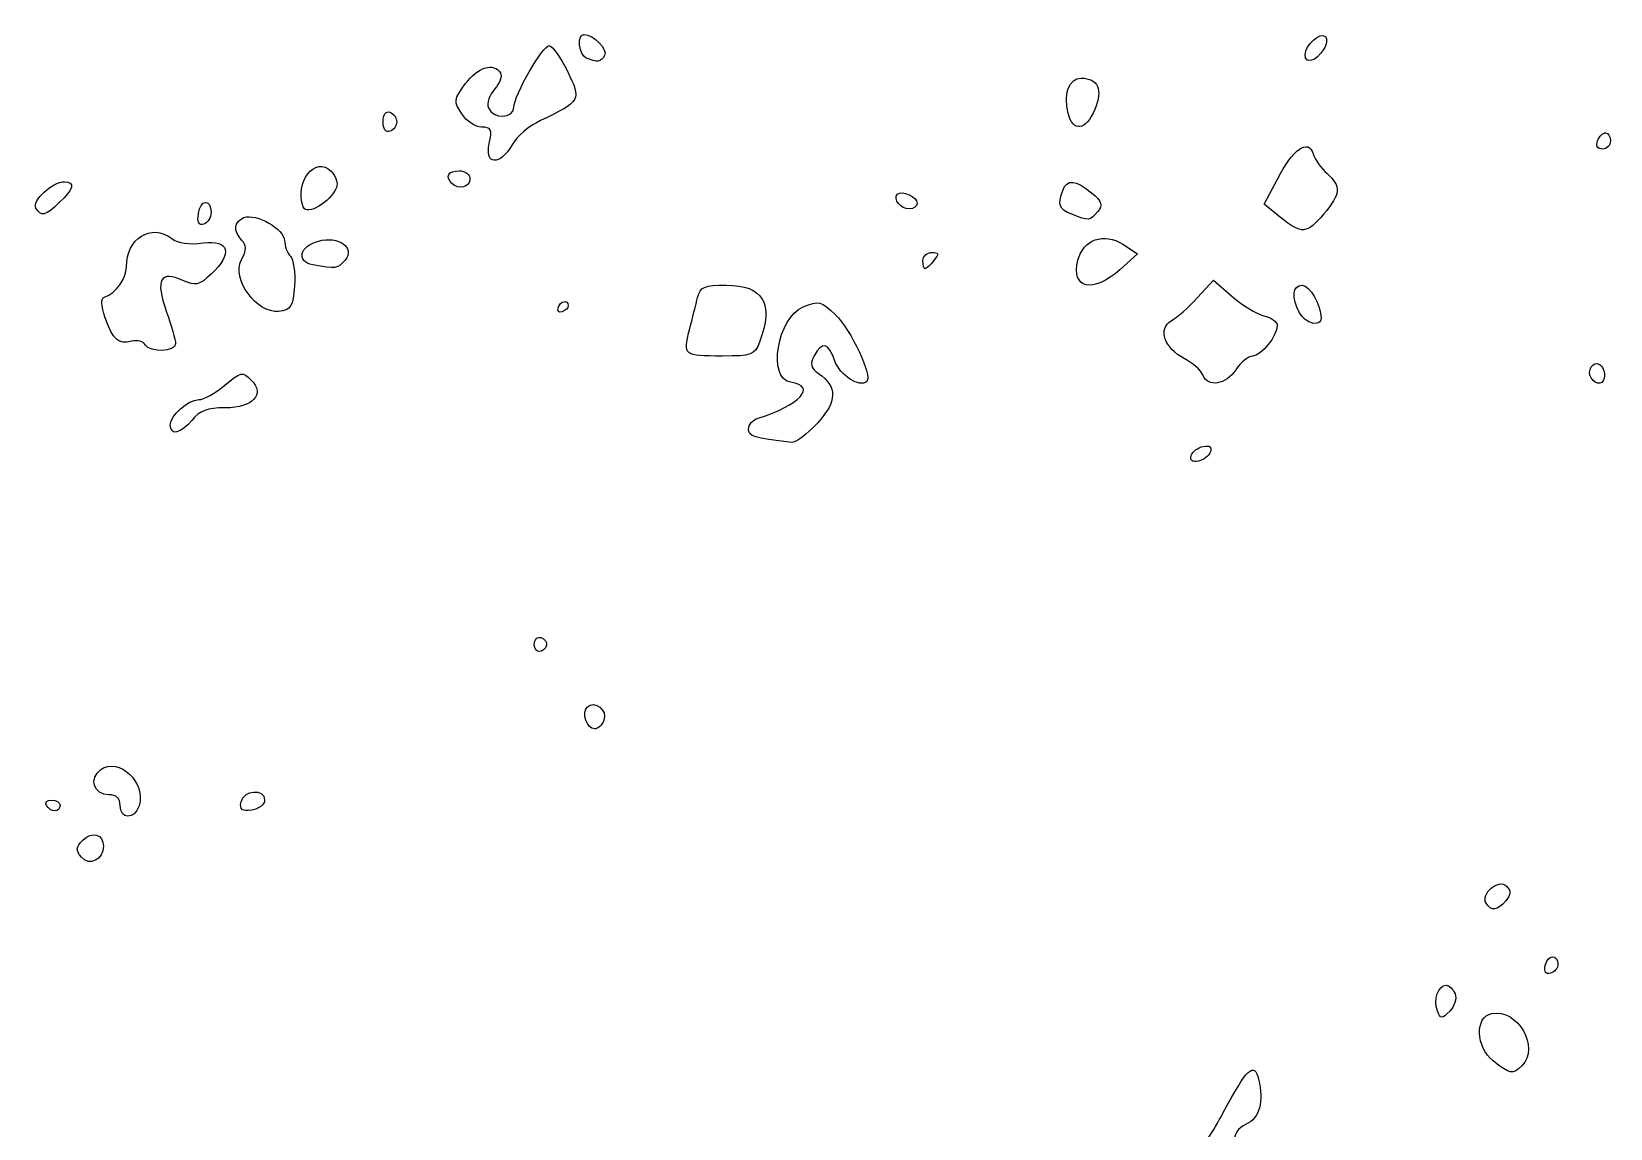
# Model space of a CAD drawing. Header units: centimetres. Extents: x -9.1 to 23.1, y -7.7 to 7.6.
# Drawn here: x -3.92 to -2.03, y 2.059 to 3.373 of the extents above; entities that cross this region are included whole.
import ezdxf

# ---------------------------------------------------------------- set-up
doc = ezdxf.new("R2010")
doc.units = ezdxf.units.CM
doc.header["$MEASUREMENT"] = 0
doc.layers.add('Layer 1', color=7, linetype='Continuous')

msp = doc.modelspace()

# ---------------------------------------------------------------- linework, layer by layer
at = {"layer": 'Layer 1'}
for points, knots in [([(-3.23427, 3.34434), (-3.22988, 3.35145), (-3.2476, 3.36947), (-3.25899, 3.36947), (-3.25899, 3.36947), (-3.26754, 3.36947), (-3.26503, 3.34474), (-3.25611, 3.34114), (-3.25611, 3.34114), (-3.24294, 3.33582), (-3.23919, 3.33637), (-3.23427, 3.34435), (-3.23427, 3.34435), (-3.23427, 3.34435), (-3.23427, 3.34434), (-3.23427, 3.34434)], [0, 0, 0, 0, 0.2, 0.2, 0.2, 0.2, 0.4, 0.4, 0.4, 0.4, 0.6, 0.6, 0.6, 0.6, 1, 1, 1, 1]), ([(-2.37345, 3.35159), (-2.36973, 3.35749), (-2.36871, 3.36434), (-2.37119, 3.36683), (-2.37119, 3.36683), (-2.3774, 3.37304), (-2.39561, 3.35697), (-2.39561, 3.34527), (-2.39561, 3.34527), (-2.39561, 3.33345), (-2.38254, 3.33718), (-2.37345, 3.35159)], [0, 0, 0, 0, 0.25, 0.25, 0.25, 0.25, 0.5, 0.5, 0.5, 0.5, 1, 1, 1, 1]), ([(-3.34503, 3.23731), (-3.33933, 3.24719), (-3.32397, 3.26034), (-3.31089, 3.26653), (-3.31089, 3.26653), (-3.26244, 3.28947), (-3.26163, 3.29096), (-3.27879, 3.32541), (-3.27879, 3.32541), (-3.28713, 3.34216), (-3.29689, 3.356), (-3.30048, 3.35617), (-3.30048, 3.35617), (-3.30852, 3.35658), (-3.34293, 3.29649), (-3.34293, 3.28206), (-3.34293, 3.28206), (-3.34293, 3.26854), (-3.36816, 3.26819), (-3.37332, 3.28165), (-3.37332, 3.28165), (-3.37544, 3.28718), (-3.37212, 3.29727), (-3.36594, 3.3041), (-3.36594, 3.3041), (-3.35976, 3.31092), (-3.35664, 3.31963), (-3.359, 3.32345), (-3.359, 3.32345), (-3.36701, 3.33641), (-3.38613, 3.33047), (-3.40097, 3.3104), (-3.40097, 3.3104), (-3.41484, 3.29164), (-3.41511, 3.28943), (-3.40531, 3.27448), (-3.40531, 3.27448), (-3.39957, 3.26572), (-3.38883, 3.25855), (-3.38144, 3.25855), (-3.38144, 3.25855), (-3.36991, 3.25855), (-3.36862, 3.25579), (-3.37231, 3.23896), (-3.37231, 3.23896), (-3.37802, 3.21297), (-3.35969, 3.21187), (-3.34501, 3.23731), (-3.34501, 3.23731), (-3.34501, 3.23731), (-3.34503, 3.23731), (-3.34503, 3.23731)], [0, 0, 0, 0, 0.0714286, 0.0714286, 0.0714286, 0.0714286, 0.1428571, 0.1428571, 0.1428571, 0.1428571, 0.2142857, 0.2142857, 0.2142857, 0.2142857, 0.2857143, 0.2857143, 0.2857143, 0.2857143, 0.3571429, 0.3571429, 0.3571429, 0.3571429, 0.4285714, 0.4285714, 0.4285714, 0.4285714, 0.5, 0.5, 0.5, 0.5, 0.5714286, 0.5714286, 0.5714286, 0.5714286, 0.6428571, 0.6428571, 0.6428571, 0.6428571, 0.7142857, 0.7142857, 0.7142857, 0.7142857, 0.7857143, 0.7857143, 0.7857143, 0.7857143, 0.8571429, 0.8571429, 0.8571429, 0.8571429, 1, 1, 1, 1]), ([(-2.64736, 3.27967), (-2.63744, 3.30326), (-2.64356, 3.31723), (-2.66381, 3.31723), (-2.66381, 3.31723), (-2.6781, 3.31723), (-2.68511, 3.29833), (-2.67933, 3.27533), (-2.67933, 3.27533), (-2.67349, 3.25208), (-2.65808, 3.25417), (-2.64736, 3.27967)], [0, 0, 0, 0, 0.25, 0.25, 0.25, 0.25, 0.5, 0.5, 0.5, 0.5, 1, 1, 1, 1]), ([(-3.48311, 3.26498), (-3.48311, 3.26977), (-3.48678, 3.27491), (-3.49127, 3.27641), (-3.49127, 3.27641), (-3.49613, 3.27802), (-3.49943, 3.2734), (-3.49943, 3.26498), (-3.49943, 3.26498), (-3.49943, 3.25656), (-3.49612, 3.25193), (-3.49127, 3.25355), (-3.49127, 3.25355), (-3.48678, 3.25503), (-3.48311, 3.26019), (-3.48311, 3.26498)], [0, 0, 0, 0, 0.2, 0.2, 0.2, 0.2, 0.4, 0.4, 0.4, 0.4, 0.6, 0.6, 0.6, 0.6, 1, 1, 1, 1]), ([(-2.0301, 3.2421), (-2.0301, 3.24749), (-2.03273, 3.2519), (-2.03593, 3.2519), (-2.03593, 3.2519), (-2.03914, 3.2519), (-2.04345, 3.24749), (-2.04552, 3.2421), (-2.04552, 3.2421), (-2.04781, 3.23613), (-2.04552, 3.23231), (-2.03969, 3.23231), (-2.03969, 3.23231), (-2.03441, 3.23231), (-2.0301, 3.23672), (-2.0301, 3.2421)], [0, 0, 0, 0, 0.2, 0.2, 0.2, 0.2, 0.4, 0.4, 0.4, 0.4, 0.6, 0.6, 0.6, 0.6, 1, 1, 1, 1]), ([(-2.37327, 3.15456), (-2.35298, 3.17867), (-2.35225, 3.1875), (-2.36926, 3.20289), (-2.36926, 3.20289), (-2.37635, 3.20931), (-2.3839, 3.22005), (-2.38603, 3.22676), (-2.38603, 3.22676), (-2.39187, 3.24517), (-2.40999, 3.2323), (-2.42875, 3.19641), (-2.42875, 3.19641), (-2.42875, 3.19641), (-2.44454, 3.1662), (-2.44454, 3.1662), (-2.44454, 3.1662), (-2.44454, 3.1662), (-2.42495, 3.15037), (-2.42495, 3.15037), (-2.42495, 3.15037), (-2.39959, 3.12988), (-2.39365, 3.13036), (-2.37328, 3.15457), (-2.37328, 3.15457), (-2.37328, 3.15457), (-2.37327, 3.15456), (-2.37327, 3.15456)], [0, 0, 0, 0, 0.125, 0.125, 0.125, 0.125, 0.25, 0.25, 0.25, 0.25, 0.375, 0.375, 0.375, 0.375, 0.5, 0.5, 0.5, 0.5, 0.625, 0.625, 0.625, 0.625, 0.75, 0.75, 0.75, 0.75, 1, 1, 1, 1]), ([(-3.55516, 3.18624), (-3.55308, 3.19137), (-3.55595, 3.20013), (-3.56154, 3.20572), (-3.56154, 3.20572), (-3.58068, 3.22486), (-3.60613, 3.19229), (-3.5949, 3.16302), (-3.5949, 3.16302), (-3.59066, 3.15198), (-3.56235, 3.16852), (-3.55517, 3.18624), (-3.55517, 3.18624), (-3.55517, 3.18624), (-3.55516, 3.18624), (-3.55516, 3.18624)], [0, 0, 0, 0, 0.2, 0.2, 0.2, 0.2, 0.4, 0.4, 0.4, 0.4, 0.6, 0.6, 0.6, 0.6, 1, 1, 1, 1]), ([(-3.39538, 3.19651), (-3.39538, 3.20195), (-3.40119, 3.2063), (-3.40844, 3.2063), (-3.40844, 3.2063), (-3.42145, 3.2063), (-3.42543, 3.19934), (-3.41715, 3.19106), (-3.41715, 3.19106), (-3.4092, 3.1831), (-3.39538, 3.18656), (-3.39538, 3.1965), (-3.39538, 3.1965), (-3.39538, 3.1965), (-3.39538, 3.19651), (-3.39538, 3.19651)], [0, 0, 0, 0, 0.2, 0.2, 0.2, 0.2, 0.4, 0.4, 0.4, 0.4, 0.6, 0.6, 0.6, 0.6, 1, 1, 1, 1]), ([(-2.64401, 3.15728), (-2.63736, 3.1653), (-2.63867, 3.16934), (-2.65137, 3.17992), (-2.65137, 3.17992), (-2.67025, 3.19564), (-2.6805, 3.19654), (-2.68573, 3.18288), (-2.68573, 3.18288), (-2.69233, 3.16568), (-2.69035, 3.1604), (-2.675, 3.15423), (-2.675, 3.15423), (-2.65468, 3.14606), (-2.65318, 3.14621), (-2.64401, 3.15728)], [0, 0, 0, 0, 0.2, 0.2, 0.2, 0.2, 0.4, 0.4, 0.4, 0.4, 0.6, 0.6, 0.6, 0.6, 1, 1, 1, 1]), ([(-3.887, 3.16826), (-3.86984, 3.18439), (-3.86769, 3.19325), (-3.88096, 3.19325), (-3.88096, 3.19325), (-3.89529, 3.19325), (-3.92022, 3.17011), (-3.91499, 3.16165), (-3.91499, 3.16165), (-3.90844, 3.15105), (-3.90428, 3.15203), (-3.887, 3.16826)], [0, 0, 0, 0, 0.25, 0.25, 0.25, 0.25, 0.5, 0.5, 0.5, 0.5, 1, 1, 1, 1]), ([(-2.85992, 3.16731), (-2.85992, 3.17513), (-2.87834, 3.18351), (-2.88372, 3.17814), (-2.88372, 3.17814), (-2.88944, 3.17242), (-2.87974, 3.16057), (-2.86934, 3.16057), (-2.86934, 3.16057), (-2.86416, 3.16057), (-2.85993, 3.16362), (-2.85993, 3.16731), (-2.85993, 3.16731), (-2.85993, 3.16731), (-2.85992, 3.16731), (-2.85992, 3.16731)], [0, 0, 0, 0, 0.2, 0.2, 0.2, 0.2, 0.4, 0.4, 0.4, 0.4, 0.6, 0.6, 0.6, 0.6, 1, 1, 1, 1]), ([(-3.7053, 3.15623), (-3.7053, 3.17325), (-3.71811, 3.17218), (-3.72054, 3.15495), (-3.72054, 3.15495), (-3.72203, 3.14438), (-3.71998, 3.14044), (-3.71401, 3.14243), (-3.71401, 3.14243), (-3.70922, 3.14404), (-3.7053, 3.15024), (-3.7053, 3.15622), (-3.7053, 3.15622), (-3.7053, 3.15622), (-3.7053, 3.15623), (-3.7053, 3.15623)], [0, 0, 0, 0, 0.2, 0.2, 0.2, 0.2, 0.4, 0.4, 0.4, 0.4, 0.6, 0.6, 0.6, 0.6, 1, 1, 1, 1]), ([(-3.74787, 2.99908), (-3.74787, 3.00357), (-3.75284, 3.02121), (-3.75896, 3.03828), (-3.75896, 3.03828), (-3.77234, 3.0756), (-3.76598, 3.08734), (-3.73903, 3.07506), (-3.73903, 3.07506), (-3.72372, 3.06809), (-3.7197, 3.06896), (-3.70538, 3.08242), (-3.70538, 3.08242), (-3.67906, 3.10715), (-3.68336, 3.12404), (-3.71491, 3.11981), (-3.71491, 3.11981), (-3.73146, 3.11759), (-3.74491, 3.1194), (-3.75246, 3.12527), (-3.75246, 3.12527), (-3.77712, 3.14397), (-3.80668, 3.12527), (-3.80668, 3.09116), (-3.80668, 3.09116), (-3.80668, 3.07703), (-3.81933, 3.05963), (-3.83289, 3.05511), (-3.83289, 3.05511), (-3.83756, 3.05355), (-3.83726, 3.04558), (-3.83194, 3.03004), (-3.83194, 3.03004), (-3.82291, 3.00369), (-3.8163, 2.99787), (-3.80016, 3.00209), (-3.80016, 3.00209), (-3.79378, 3.00378), (-3.78658, 3.00209), (-3.78417, 2.99801), (-3.78417, 2.99801), (-3.77809, 2.98817), (-3.7479, 2.98906), (-3.74786, 2.99908), (-3.74786, 2.99908), (-3.74786, 2.99908), (-3.74787, 2.99908), (-3.74787, 2.99908)], [0, 0, 0, 0, 0.0769231, 0.0769231, 0.0769231, 0.0769231, 0.1538462, 0.1538462, 0.1538462, 0.1538462, 0.2307692, 0.2307692, 0.2307692, 0.2307692, 0.3076923, 0.3076923, 0.3076923, 0.3076923, 0.3846154, 0.3846154, 0.3846154, 0.3846154, 0.4615385, 0.4615385, 0.4615385, 0.4615385, 0.5384615, 0.5384615, 0.5384615, 0.5384615, 0.6153846, 0.6153846, 0.6153846, 0.6153846, 0.6923077, 0.6923077, 0.6923077, 0.6923077, 0.7692308, 0.7692308, 0.7692308, 0.7692308, 0.8461538, 0.8461538, 0.8461538, 0.8461538, 1, 1, 1, 1]), ([(-3.6055, 3.06855), (-3.60437, 3.08431), (-3.60657, 3.10032), (-3.6104, 3.10415), (-3.6104, 3.10415), (-3.61422, 3.10798), (-3.61735, 3.11631), (-3.61735, 3.12268), (-3.61735, 3.12268), (-3.61735, 3.13648), (-3.6514, 3.15576), (-3.66592, 3.15019), (-3.66592, 3.15019), (-3.67804, 3.14554), (-3.67913, 3.13369), (-3.66842, 3.12298), (-3.66842, 3.12298), (-3.6625, 3.11706), (-3.66268, 3.1116), (-3.66921, 3.09941), (-3.66921, 3.09941), (-3.68115, 3.0771), (-3.65046, 3.03492), (-3.62448, 3.03793), (-3.62448, 3.03793), (-3.60951, 3.03966), (-3.60731, 3.04321), (-3.6055, 3.06854), (-3.6055, 3.06854), (-3.6055, 3.06854), (-3.6055, 3.06855), (-3.6055, 3.06855)], [0, 0, 0, 0, 0.1111111, 0.1111111, 0.1111111, 0.1111111, 0.2222222, 0.2222222, 0.2222222, 0.2222222, 0.3333333, 0.3333333, 0.3333333, 0.3333333, 0.4444444, 0.4444444, 0.4444444, 0.4444444, 0.5555556, 0.5555556, 0.5555556, 0.5555556, 0.6666667, 0.6666667, 0.6666667, 0.6666667, 0.7777778, 0.7777778, 0.7777778, 0.7777778, 1, 1, 1, 1]), ([(-3.54486, 3.09944), (-3.53245, 3.1144), (-3.55249, 3.1286), (-3.57682, 3.1221), (-3.57682, 3.1221), (-3.59946, 3.11604), (-3.60374, 3.09748), (-3.58338, 3.0936), (-3.58338, 3.0936), (-3.55628, 3.08842), (-3.55367, 3.08882), (-3.54486, 3.09944)], [0, 0, 0, 0, 0.25, 0.25, 0.25, 0.25, 0.5, 0.5, 0.5, 0.5, 1, 1, 1, 1]), ([(-2.61709, 3.08799), (-2.61709, 3.08799), (-2.5962, 3.10665), (-2.5962, 3.10665), (-2.5962, 3.10665), (-2.5962, 3.10665), (-2.61399, 3.11831), (-2.61399, 3.11831), (-2.61399, 3.11831), (-2.63613, 3.13281), (-2.66144, 3.12384), (-2.6676, 3.09931), (-2.6676, 3.09931), (-2.67626, 3.06481), (-2.6497, 3.05885), (-2.61709, 3.08799)], [0, 0, 0, 0, 0.2, 0.2, 0.2, 0.2, 0.4, 0.4, 0.4, 0.4, 0.6, 0.6, 0.6, 0.6, 1, 1, 1, 1]), ([(-2.84007, 3.09874), (-2.83341, 3.10676), (-2.83386, 3.10853), (-2.84254, 3.10853), (-2.84254, 3.10853), (-2.84837, 3.10853), (-2.85314, 3.10412), (-2.85314, 3.09874), (-2.85314, 3.09874), (-2.85314, 3.09335), (-2.85203, 3.08894), (-2.85067, 3.08894), (-2.85067, 3.08894), (-2.84931, 3.08894), (-2.84455, 3.09335), (-2.84007, 3.09874)], [0, 0, 0, 0, 0.2, 0.2, 0.2, 0.2, 0.4, 0.4, 0.4, 0.4, 0.6, 0.6, 0.6, 0.6, 1, 1, 1, 1]), ([(-3.0488, 3.00114), (-3.03129, 3.04719), (-3.04423, 3.06929), (-3.08869, 3.06929), (-3.08869, 3.06929), (-3.115, 3.06929), (-3.11978, 3.06723), (-3.12285, 3.05459), (-3.12285, 3.05459), (-3.12481, 3.04651), (-3.12922, 3.02902), (-3.13265, 3.01573), (-3.13265, 3.01573), (-3.14052, 2.98517), (-3.13952, 2.98438), (-3.09343, 2.98438), (-3.09343, 2.98438), (-3.05837, 2.98438), (-3.05464, 2.98578), (-3.0488, 3.00113), (-3.0488, 3.00113), (-3.0488, 3.00113), (-3.0488, 3.00114), (-3.0488, 3.00114)], [0, 0, 0, 0, 0.1428571, 0.1428571, 0.1428571, 0.1428571, 0.2857143, 0.2857143, 0.2857143, 0.2857143, 0.4285714, 0.4285714, 0.4285714, 0.4285714, 0.5714286, 0.5714286, 0.5714286, 0.5714286, 0.7142857, 0.7142857, 0.7142857, 0.7142857, 1, 1, 1, 1]), ([(-2.47847, 2.96806), (-2.47259, 2.97704), (-2.4636, 2.98439), (-2.4585, 2.98439), (-2.4585, 2.98439), (-2.44847, 2.98439), (-2.42889, 3.00864), (-2.42889, 3.02106), (-2.42889, 3.02106), (-2.42889, 3.02526), (-2.43618, 3.03053), (-2.4451, 3.03276), (-2.4451, 3.03276), (-2.45401, 3.03498), (-2.47119, 3.04551), (-2.48327, 3.05611), (-2.48327, 3.05611), (-2.48327, 3.05611), (-2.50524, 3.0754), (-2.50524, 3.0754), (-2.50524, 3.0754), (-2.50524, 3.0754), (-2.5245, 3.05439), (-2.5245, 3.05439), (-2.5245, 3.05439), (-2.53509, 3.04283), (-2.54917, 3.03033), (-2.55579, 3.0266), (-2.55579, 3.0266), (-2.57225, 3.01733), (-2.56413, 2.99364), (-2.54025, 2.98129), (-2.54025, 2.98129), (-2.53016, 2.97607), (-2.52018, 2.96729), (-2.51806, 2.96177), (-2.51806, 2.96177), (-2.51215, 2.94638), (-2.49042, 2.94983), (-2.47848, 2.96806), (-2.47848, 2.96806), (-2.47848, 2.96806), (-2.47847, 2.96806), (-2.47847, 2.96806)], [0, 0, 0, 0, 0.0833333, 0.0833333, 0.0833333, 0.0833333, 0.1666667, 0.1666667, 0.1666667, 0.1666667, 0.25, 0.25, 0.25, 0.25, 0.3333333, 0.3333333, 0.3333333, 0.3333333, 0.4166667, 0.4166667, 0.4166667, 0.4166667, 0.5, 0.5, 0.5, 0.5, 0.5833333, 0.5833333, 0.5833333, 0.5833333, 0.6666667, 0.6666667, 0.6666667, 0.6666667, 0.75, 0.75, 0.75, 0.75, 0.8333333, 0.8333333, 0.8333333, 0.8333333, 1, 1, 1, 1]), ([(-2.3764, 3.02969), (-2.3764, 3.04532), (-2.39014, 3.0693), (-2.3991, 3.0693), (-2.3991, 3.0693), (-2.41061, 3.0693), (-2.41205, 3.05443), (-2.4023, 3.03622), (-2.4023, 3.03622), (-2.39542, 3.02336), (-2.37641, 3.01857), (-2.37641, 3.02969), (-2.37641, 3.02969), (-2.37641, 3.02969), (-2.3764, 3.02969), (-2.3764, 3.02969)], [0, 0, 0, 0, 0.2, 0.2, 0.2, 0.2, 0.4, 0.4, 0.4, 0.4, 0.6, 0.6, 0.6, 0.6, 1, 1, 1, 1]), ([(-3.27772, 3.04481), (-3.27772, 3.05246), (-3.28723, 3.05055), (-3.28997, 3.04234), (-3.28997, 3.04234), (-3.29132, 3.03831), (-3.28911, 3.03609), (-3.28507, 3.03744), (-3.28507, 3.03744), (-3.28103, 3.0388), (-3.27772, 3.04209), (-3.27772, 3.04479), (-3.27772, 3.04479), (-3.27772, 3.04479), (-3.27772, 3.04481), (-3.27772, 3.04481)], [0, 0, 0, 0, 0.2, 0.2, 0.2, 0.2, 0.4, 0.4, 0.4, 0.4, 0.6, 0.6, 0.6, 0.6, 1, 1, 1, 1]), ([(-2.97951, 2.90409), (-2.95561, 2.93018), (-2.95517, 2.94753), (-2.97798, 2.96358), (-2.97798, 2.96358), (-2.98754, 2.97031), (-2.98868, 2.97483), (-2.98334, 2.98481), (-2.98334, 2.98481), (-2.97385, 3.00254), (-2.96632, 3.00062), (-2.95862, 2.97851), (-2.95862, 2.97851), (-2.95256, 2.96111), (-2.92857, 2.94579), (-2.92032, 2.95404), (-2.92032, 2.95404), (-2.91349, 2.96087), (-2.93952, 3.01625), (-2.95778, 3.03374), (-2.95778, 3.03374), (-2.97496, 3.0502), (-2.97794, 3.05094), (-2.99639, 3.0433), (-2.99639, 3.0433), (-3.0276, 3.03037), (-3.03973, 2.95698), (-3.01132, 2.95295), (-3.01132, 2.95295), (-2.9796, 2.94845), (-3.00057, 2.92546), (-3.05051, 2.91), (-3.05051, 2.91), (-3.0568, 2.90807), (-3.06194, 2.90215), (-3.06194, 2.89687), (-3.06194, 2.89687), (-3.06194, 2.88816), (-3.05586, 2.88628), (-3.01057, 2.88097), (-3.01057, 2.88097), (-3.00567, 2.88039), (-2.99169, 2.8908), (-2.97952, 2.90409), (-2.97952, 2.90409), (-2.97952, 2.90409), (-2.97951, 2.90409), (-2.97951, 2.90409)], [0, 0, 0, 0, 0.0769231, 0.0769231, 0.0769231, 0.0769231, 0.1538462, 0.1538462, 0.1538462, 0.1538462, 0.2307692, 0.2307692, 0.2307692, 0.2307692, 0.3076923, 0.3076923, 0.3076923, 0.3076923, 0.3846154, 0.3846154, 0.3846154, 0.3846154, 0.4615385, 0.4615385, 0.4615385, 0.4615385, 0.5384615, 0.5384615, 0.5384615, 0.5384615, 0.6153846, 0.6153846, 0.6153846, 0.6153846, 0.6923077, 0.6923077, 0.6923077, 0.6923077, 0.7692308, 0.7692308, 0.7692308, 0.7692308, 0.8461538, 0.8461538, 0.8461538, 0.8461538, 1, 1, 1, 1]), ([(-2.037, 2.96114), (-2.037, 2.96632), (-2.03974, 2.97224), (-2.04308, 2.97431), (-2.04308, 2.97431), (-2.05085, 2.97911), (-2.05865, 2.96688), (-2.05333, 2.95826), (-2.05333, 2.95826), (-2.04732, 2.94854), (-2.037, 2.95036), (-2.037, 2.96114)], [0, 0, 0, 0, 0.25, 0.25, 0.25, 0.25, 0.5, 0.5, 0.5, 0.5, 1, 1, 1, 1]), ([(-3.7281, 2.90769), (-3.71916, 2.91872), (-3.70933, 2.92238), (-3.68866, 2.92238), (-3.68866, 2.92238), (-3.655, 2.92238), (-3.64012, 2.93841), (-3.65757, 2.95587), (-3.65757, 2.95587), (-3.66771, 2.96601), (-3.66982, 2.96559), (-3.68898, 2.94946), (-3.68898, 2.94946), (-3.70028, 2.93996), (-3.71421, 2.93218), (-3.71993, 2.93218), (-3.71993, 2.93218), (-3.73305, 2.93218), (-3.75423, 2.91341), (-3.75423, 2.90178), (-3.75423, 2.90178), (-3.75423, 2.88838), (-3.74138, 2.89129), (-3.72809, 2.90769), (-3.72809, 2.90769), (-3.72809, 2.90769), (-3.7281, 2.90769), (-3.7281, 2.90769)], [0, 0, 0, 0, 0.125, 0.125, 0.125, 0.125, 0.25, 0.25, 0.25, 0.25, 0.375, 0.375, 0.375, 0.375, 0.5, 0.5, 0.5, 0.5, 0.625, 0.625, 0.625, 0.625, 0.75, 0.75, 0.75, 0.75, 1, 1, 1, 1]), ([(-2.50885, 2.8697), (-2.50698, 2.87532), (-2.51012, 2.87767), (-2.51756, 2.87623), (-2.51756, 2.87623), (-2.52396, 2.87499), (-2.53052, 2.87002), (-2.53213, 2.86519), (-2.53213, 2.86519), (-2.534, 2.85957), (-2.53086, 2.85722), (-2.52342, 2.85866), (-2.52342, 2.85866), (-2.51702, 2.8599), (-2.51046, 2.86487), (-2.50885, 2.86971), (-2.50885, 2.86971), (-2.50885, 2.86971), (-2.50885, 2.8697), (-2.50885, 2.8697)], [0, 0, 0, 0, 0.1666667, 0.1666667, 0.1666667, 0.1666667, 0.3333333, 0.3333333, 0.3333333, 0.3333333, 0.5, 0.5, 0.5, 0.5, 0.6666667, 0.6666667, 0.6666667, 0.6666667, 1, 1, 1, 1]), ([(-3.30369, 2.63845), (-3.30279, 2.64174), (-3.30573, 2.64566), (-3.31022, 2.64716), (-3.31022, 2.64716), (-3.31471, 2.64864), (-3.31838, 2.64498), (-3.31838, 2.639), (-3.31838, 2.639), (-3.31838, 2.62794), (-3.30667, 2.62751), (-3.30368, 2.63846), (-3.30368, 2.63846), (-3.30368, 2.63846), (-3.30369, 2.63845), (-3.30369, 2.63845)], [0, 0, 0, 0, 0.2, 0.2, 0.2, 0.2, 0.4, 0.4, 0.4, 0.4, 0.6, 0.6, 0.6, 0.6, 1, 1, 1, 1]), ([(-3.23499, 2.5482), (-3.23037, 2.56024), (-3.24616, 2.57279), (-3.25492, 2.56403), (-3.25492, 2.56403), (-3.26205, 2.5569), (-3.25551, 2.53774), (-3.24594, 2.53774), (-3.24594, 2.53774), (-3.24212, 2.53774), (-3.23719, 2.54245), (-3.23499, 2.5482)], [0, 0, 0, 0, 0.25, 0.25, 0.25, 0.25, 0.5, 0.5, 0.5, 0.5, 1, 1, 1, 1]), ([(-3.79151, 2.44571), (-3.78275, 2.47332), (-3.81591, 2.50474), (-3.83731, 2.4891), (-3.83731, 2.4891), (-3.85206, 2.47832), (-3.8458, 2.45902), (-3.82756, 2.45902), (-3.82756, 2.45902), (-3.81865, 2.45902), (-3.81429, 2.45473), (-3.81429, 2.44596), (-3.81429, 2.44596), (-3.81429, 2.42913), (-3.79683, 2.42894), (-3.79151, 2.44555), (-3.79151, 2.44555), (-3.79151, 2.44555), (-3.79151, 2.44571), (-3.79151, 2.44571)], [0, 0, 0, 0, 0.1666667, 0.1666667, 0.1666667, 0.1666667, 0.3333333, 0.3333333, 0.3333333, 0.3333333, 0.5, 0.5, 0.5, 0.5, 0.6666667, 0.6666667, 0.6666667, 0.6666667, 1, 1, 1, 1]), ([(-3.64122, 2.45266), (-3.64122, 2.46682), (-3.6667, 2.46487), (-3.66947, 2.45048), (-3.66947, 2.45048), (-3.67126, 2.44121), (-3.66834, 2.43901), (-3.6565, 2.44069), (-3.6565, 2.44069), (-3.6481, 2.44188), (-3.64122, 2.44726), (-3.64122, 2.45265), (-3.64122, 2.45265), (-3.64122, 2.45265), (-3.64122, 2.45266), (-3.64122, 2.45266)], [0, 0, 0, 0, 0.2, 0.2, 0.2, 0.2, 0.4, 0.4, 0.4, 0.4, 0.6, 0.6, 0.6, 0.6, 1, 1, 1, 1]), ([(-3.88614, 2.44612), (-3.88614, 2.4497), (-3.89072, 2.45265), (-3.89632, 2.45265), (-3.89632, 2.45265), (-3.90192, 2.45265), (-3.90469, 2.44973), (-3.90247, 2.44612), (-3.90247, 2.44612), (-3.90025, 2.44254), (-3.89567, 2.43959), (-3.89229, 2.43959), (-3.89229, 2.43959), (-3.88891, 2.43959), (-3.88614, 2.44251), (-3.88614, 2.44612)], [0, 0, 0, 0, 0.2, 0.2, 0.2, 0.2, 0.4, 0.4, 0.4, 0.4, 0.6, 0.6, 0.6, 0.6, 1, 1, 1, 1]), ([(-3.8342, 2.39741), (-3.8342, 2.41158), (-3.8478, 2.41558), (-3.85876, 2.40463), (-3.85876, 2.40463), (-3.86723, 2.39616), (-3.86754, 2.39263), (-3.86053, 2.38418), (-3.86053, 2.38418), (-3.85114, 2.37286), (-3.8342, 2.38138), (-3.8342, 2.39741)], [0, 0, 0, 0, 0.25, 0.25, 0.25, 0.25, 0.5, 0.5, 0.5, 0.5, 1, 1, 1, 1]), ([(-2.15541, 2.33196), (-2.14905, 2.33963), (-2.14887, 2.34385), (-2.15466, 2.34964), (-2.15466, 2.34964), (-2.164, 2.35899), (-2.18589, 2.34038), (-2.17889, 2.32905), (-2.17889, 2.32905), (-2.17278, 2.31916), (-2.16527, 2.32009), (-2.15541, 2.33197), (-2.15541, 2.33197), (-2.15541, 2.33197), (-2.15541, 2.33196), (-2.15541, 2.33196)], [0, 0, 0, 0, 0.2, 0.2, 0.2, 0.2, 0.4, 0.4, 0.4, 0.4, 0.6, 0.6, 0.6, 0.6, 1, 1, 1, 1]), ([(-2.09292, 2.25581), (-2.09292, 2.2686), (-2.10565, 2.26751), (-2.10815, 2.25453), (-2.10815, 2.25453), (-2.10968, 2.2466), (-2.10743, 2.24337), (-2.10171, 2.24527), (-2.10171, 2.24527), (-2.09688, 2.24688), (-2.09292, 2.25163), (-2.09292, 2.25582), (-2.09292, 2.25582), (-2.09292, 2.25582), (-2.09292, 2.25581), (-2.09292, 2.25581)], [0, 0, 0, 0, 0.2, 0.2, 0.2, 0.2, 0.4, 0.4, 0.4, 0.4, 0.6, 0.6, 0.6, 0.6, 1, 1, 1, 1]), ([(-2.21603, 2.22045), (-2.2182, 2.22612), (-2.22311, 2.23075), (-2.22692, 2.23075), (-2.22692, 2.23075), (-2.23647, 2.23075), (-2.24227, 2.21348), (-2.23718, 2.2002), (-2.23718, 2.2002), (-2.23333, 2.19015), (-2.23211, 2.19011), (-2.22253, 2.19971), (-2.22253, 2.19971), (-2.21678, 2.20546), (-2.21386, 2.2148), (-2.21603, 2.22046), (-2.21603, 2.22046), (-2.21603, 2.22046), (-2.21603, 2.22045), (-2.21603, 2.22045)], [0, 0, 0, 0, 0.1666667, 0.1666667, 0.1666667, 0.1666667, 0.3333333, 0.3333333, 0.3333333, 0.3333333, 0.5, 0.5, 0.5, 0.5, 0.6666667, 0.6666667, 0.6666667, 0.6666667, 1, 1, 1, 1]), ([(-2.13632, 2.13421), (-2.11421, 2.15632), (-2.1409, 2.20301), (-2.17225, 2.19707), (-2.17225, 2.19707), (-2.19252, 2.19324), (-2.19134, 2.15665), (-2.17041, 2.14019), (-2.17041, 2.14019), (-2.15005, 2.12417), (-2.14691, 2.12362), (-2.13632, 2.13421)], [0, 0, 0, 0, 0.25, 0.25, 0.25, 0.25, 0.5, 0.5, 0.5, 0.5, 1, 1, 1, 1]), ([(-2.49663, 2.02192), (-2.48374, 2.02192), (-2.48084, 2.02525), (-2.48084, 2.03996), (-2.48084, 2.03996), (-2.48084, 2.05241), (-2.47628, 2.06), (-2.46614, 2.06445), (-2.46614, 2.06445), (-2.45025, 2.07142), (-2.44463, 2.09179), (-2.45128, 2.1183), (-2.45128, 2.1183), (-2.45666, 2.13974), (-2.46512, 2.13165), (-2.49404, 2.07743), (-2.49404, 2.07743), (-2.50553, 2.05588), (-2.51902, 2.03589), (-2.52401, 2.03302), (-2.52401, 2.03302), (-2.53654, 2.02581), (-2.53548, 2.01307), (-2.52275, 2.01795), (-2.52275, 2.01795), (-2.51707, 2.02013), (-2.50531, 2.0219), (-2.49663, 2.0219), (-2.49663, 2.0219), (-2.49663, 2.0219), (-2.49663, 2.02192), (-2.49663, 2.02192)], [0, 0, 0, 0, 0.1111111, 0.1111111, 0.1111111, 0.1111111, 0.2222222, 0.2222222, 0.2222222, 0.2222222, 0.3333333, 0.3333333, 0.3333333, 0.3333333, 0.4444444, 0.4444444, 0.4444444, 0.4444444, 0.5555556, 0.5555556, 0.5555556, 0.5555556, 0.6666667, 0.6666667, 0.6666667, 0.6666667, 0.7777778, 0.7777778, 0.7777778, 0.7777778, 1, 1, 1, 1])]:
    msp.add_open_spline(points, degree=3, knots=knots, dxfattribs=at)

doc.saveas('drawing.dxf')
